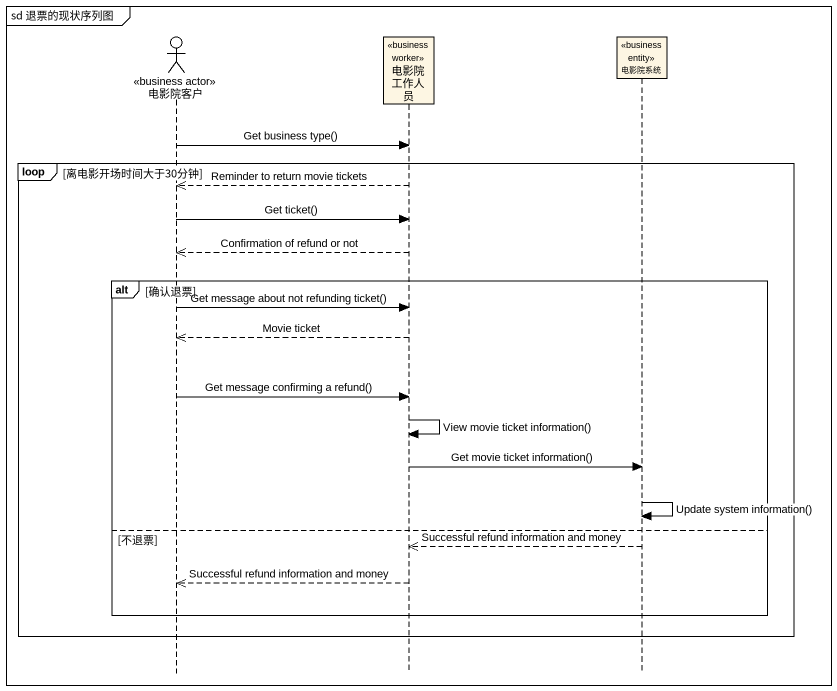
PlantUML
@startuml
mainframe sd 退票的现状序列图
hide footbox
actor 电影院客户 <<business actor>>
participant 电影院工作人员 <<business worker>>
participant 电影院系统 <<business entity>>

电影院客户 -> 电影院工作人员 : Get business type()
loop 离电影开场时间大于30分钟
  电影院工作人员 -->> 电影院客户 : Reminder to return movie tickets
  电影院客户 -> 电影院工作人员 : Get ticket()
  电影院工作人员 -->> 电影院客户 : Confirmation of refund or not
  alt 确认退票
    电影院客户 -> 电影院工作人员 : Get message about not refunding ticket()
    电影院工作人员 -->> 电影院客户 : Movie ticket
    电影院客户 -> 电影院工作人员 : Get message confirming a refund()
    电影院工作人员 -> 电影院工作人员 : View movie ticket information()
    电影院工作人员 -> 电影院系统 : Get movie ticket information()
    电影院系统 -> 电影院系统 : Update system information()
  else 不退票
    电影院系统 -->> 电影院工作人员 : Successful refund information and money
    电影院工作人员 -->> 电影院客户 : Successful refund information and money
  end
end
@enduml
